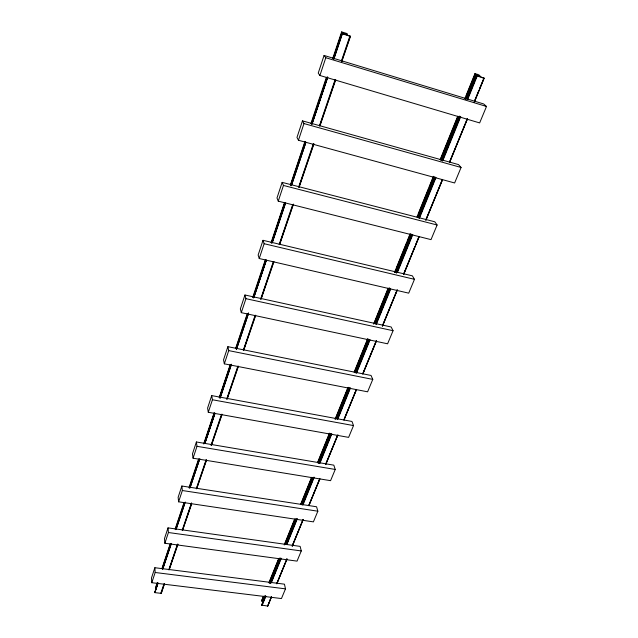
<?xml version="1.0" encoding="UTF-8"?>
<svg xmlns="http://www.w3.org/2000/svg" width="638" height="638" viewBox="0 0 638 638"><rect width="100%" height="100%" fill="white"/><g stroke="black" fill="none" stroke-linecap="round" stroke-linejoin="round"><path stroke-width="0.96" d="M271.373 596.634L267.769 606.052L261.732 605.151M164.349 583.706L161.294 593.356L154.787 592.63L158.025 582.965M263.374 602.184A1.332 0.877 23.4 0 0 262.338 601.722L261.923 600.111M332.757 58.401L341.625 31.9L346.522 33.399L347.375 34.125L345.66 33.878L346.458 34.715L350.485 36.366L341.689 61.79M156.581 589.073A1.38 0.941 16.7 0 0 156.007 588.914L155.584 587.518L155.991 587.263M154.867 567.716L151.501 577.908L151.788 582.709L281.446 598.556L285.489 588.85L284.452 584.177L154.867 567.716L155.178 572.493L151.788 582.709M168.025 527.873L164.492 538.576L164.867 543.257L297.045 561.121L301.28 550.953L300.131 546.383L168.025 527.873L168.424 532.523L164.867 543.257M181.854 486.02L178.138 497.257L178.608 501.811L313.402 521.868L317.844 511.197L316.568 506.763L181.854 486.02L182.348 490.526L178.608 501.811M196.392 441.982L192.485 453.817L193.059 458.204L330.572 480.669L335.237 469.456L333.826 465.166L196.392 441.982L196.998 446.321L193.059 458.204M211.712 395.6L207.597 408.073L208.283 412.276L348.611 437.373L353.524 425.578L351.961 421.455L211.712 395.6L212.43 399.755L208.283 412.276M227.878 346.673L223.531 359.832L224.337 363.835L367.6 391.812L372.767 379.395L371.037 375.455L227.878 346.673L228.723 350.613L224.337 363.835M244.944 294.995L240.351 308.904L241.3 312.66L387.601 343.802L393.056 330.707L391.15 326.983L244.944 294.995L245.933 298.68L241.3 312.66M263.008 240.311L258.143 255.041L259.243 258.526L408.711 293.153L414.469 279.324L412.363 275.839L263.008 240.311L264.148 243.716L259.243 258.526M282.14 182.372L276.988 197.987L278.264 201.153L431.017 239.625L437.11 224.999L434.781 221.793L282.14 182.372L283.463 185.451L278.264 201.153M302.46 120.861L296.981 137.441L298.448 140.256L454.623 182.97L461.075 167.475L458.515 164.596L302.46 120.861L303.975 123.565L461.075 167.475M324.064 55.442L318.234 73.091L319.909 75.491L479.648 122.919L486.499 106.474L483.668 103.954L324.064 55.442L325.803 57.723L486.499 106.474M298.448 140.256L303.975 123.565M319.909 75.491L325.803 57.723M155.584 587.518L157.163 582.797M161.908 568.625L170.139 544.055M175.203 528.942L184.055 502.481M189.119 487.368L198.609 459.017M203.674 443.904L214.113 412.722M219.177 397.602L230.246 364.537M235.629 348.468L247.329 313.513M252.712 297.452L265.368 259.658M271.062 242.647L284.349 202.964M290.362 185.012L304.916 141.548M310.921 123.597L326.425 77.302M156.31 586.314L157.259 583.483M162.634 567.429L169.915 545.713M175.291 529.66L184.151 503.215M189.215 488.102L198.705 459.775M204.088 443.721L213.889 414.445M219.592 397.45L230.661 364.394M236.044 348.34L247.113 315.284M253.126 297.348L265.783 259.57M271.796 241.627L284.763 202.908M290.776 184.964L305.331 141.524M311.344 123.581L319.885 98.085M324 85.811L326.847 77.31M333.172 58.425L341.721 32.921M155.656 588.691L157.562 583.028M162.307 568.865L170.537 544.31M175.602 529.197L184.462 502.752M189.526 487.647L199.016 459.312M204.399 443.258L214.528 413.041M219.911 396.988L230.669 364.88M236.044 348.826L247.759 313.88M253.453 296.885L265.799 260.057M271.493 243.054L285.106 202.445M290.8 185.451L305.363 142.011M311.687 123.118L326.879 77.788M333.522 57.954L342.072 32.458L341.609 31.948M154.715 592.511L157.873 583.068M162.626 568.913L171.167 543.424M175.921 529.269L184.781 502.84M189.805 487.847L199.343 459.416M204.694 443.466L214.854 413.169M219.919 398.064L230.996 365.032M236.363 349.018L248.405 313.114M253.469 298.01L266.134 260.248M272.147 242.32L285.449 202.637M291.135 185.69L305.722 142.194M311.711 124.338L327.533 77.142M333.546 59.206L342.462 32.642L342.072 32.458M162.77 568.809L171.207 543.584M176.064 529.173L184.613 503.693M189.996 487.647L199.487 459.336M204.87 443.29L214.687 414.038M220.62 396.262L231.139 364.968M236.523 348.922L248.493 313.154M253.932 297.021L266.277 260.216M271.971 243.23L285.585 202.653M291.255 185.658L305.825 142.218M312.492 122.432L327.677 77.054M334.017 58.265L342.566 32.674L345.198 34.324L342.231 33.798L350.485 36.366M154.874 592.654L158.041 583.22M162.794 569.056L171.343 543.568M176.096 529.412L185.275 502.034M190.028 487.879L199.846 458.618M204.91 443.514L215.046 413.304M220.11 398.2L231.506 364.218M236.578 349.122L248.613 313.25M253.996 297.204L266.341 260.384M272.362 242.456L285.664 202.804M291.678 184.868L305.929 142.394M311.942 124.458L327.78 77.262M333.794 59.326L342.343 33.838M160.776 593.356L163.974 583.93M168.775 569.79L177.412 544.334M182.213 530.194L191.488 502.856M196.289 488.716L206.21 459.488M211.003 445.348L221.561 414.237M226.681 399.149L237.878 366.156M243.317 350.126L255.152 315.244M260.591 299.222L273.391 261.508M279.149 244.537L292.587 204.942M298.664 187.03L313.378 143.662M319.455 125.75L335.133 79.559M341.529 60.706L349.847 36.191M169.477 568.602L177.811 544.062M182.612 529.907L191.591 503.478M196.719 488.373L206.329 460.054M211.457 444.949L221.713 414.748M227.16 398.694L238.062 366.603M244.147 348.667L255.367 315.635M261.133 298.64L273.63 261.827M279.723 243.891L292.866 205.189M298.951 187.261L313.378 144.778M319.782 125.901L335.492 79.646M341.577 61.711L350.23 36.23M161.159 593.404L164.508 583.874M169.166 569.838L177.954 544.294M182.604 530.25L191.719 503.765M196.687 488.78L206.441 460.421M211.417 445.42L222.128 414.245M227.096 399.236L238.452 366.18M243.748 350.222L255.734 315.292M261.03 299.318L273.981 261.58M279.596 244.649L293.504 204.088M299.118 187.157L313.992 143.781M319.925 125.885L335.755 79.694M261.771 600.35L263.271 596.658M268.877 582.797L278.599 558.776M284.213 544.916L294.676 519.053M300.665 504.267L311.504 477.479M317.493 462.694L329.455 433.13M335.062 419.27L347.774 387.864M354.138 372.153L367.592 338.898M373.581 324.112L388.159 288.081M394.515 272.378L410.226 233.572M416.957 216.944L433.409 176.295M440.14 159.659L457.709 116.244M464.815 98.691L474.911 73.745C482.392 75.117 477.455 76.249 484.059 78.195L476.562 75.834L479.074 76.329L474.911 73.745M262.114 600.095L263.239 597.327M269.22 582.55L278.567 559.47M284.548 544.692L294.27 520.688M301 504.06L311.846 477.28M317.828 462.51L329.415 433.88M335.397 419.11L348.109 387.713M354.465 372.01L367.927 338.77M374.283 323.075L385.121 296.295M385.87 294.445L388.111 288.902M394.842 272.282L395.967 269.515M396.716 267.665L406.813 242.735M407.554 240.885L409.803 235.35M418.4 214.105L428.497 189.175M429.238 187.333L433.354 177.173M440.459 159.628L457.653 117.153M466.258 95.907L475.23 73.745M261.995 601.506L264.236 595.964M269.475 583.036L279.572 558.114M285.186 544.262L295.29 519.332M301.272 504.562L312.118 477.782M318.107 463.013L330.077 433.465M336.066 418.695L348.779 387.306M354.768 372.528L368.238 339.296M374.594 323.602L388.805 288.512M395.544 271.892L410.88 234.042M417.611 217.422L434.071 176.798M440.81 160.178L458.387 116.786M465.501 99.241L475.597 74.311M262.258 601.714L264.587 596.179M269.746 583.244L279.93 558.322M285.465 544.461L296.032 518.622M301.567 504.762L312.5 477.998M318.41 463.212L330.468 433.68M336.378 418.895L349.185 387.513M355.087 372.728L368.652 339.504M374.929 323.785L389.619 287.802M395.887 272.083L411.327 234.25M417.978 217.606L434.534 177.005M441.185 160.361L459.24 116.068M465.884 99.416L476.092 74.518M261.612 605.255L265.352 596.036M270.592 583.116L280.704 558.21M286.318 544.381L296.431 519.476M302.42 504.714L313.274 477.966M319.263 463.204L330.875 434.614M337.239 418.935L349.592 388.494M355.956 372.807L369.434 339.607M375.798 323.921L390.025 288.87M396.389 273.192L412.116 234.449M418.855 217.845L435.331 177.26M442.07 160.656L460.038 116.379M467.152 98.858L476.514 75.794M262.106 604.226L265.472 595.924M270.719 583.012L280.824 558.114M286.438 544.278L296.176 520.305M302.54 504.626L313.394 477.878M319.383 463.124L330.986 434.534M337.35 418.855L349.712 388.422M356.076 372.744L369.554 339.544M375.918 323.873L390.137 288.823M396.876 272.227L411.853 235.334M418.967 217.813L435.443 177.236M442.174 160.632L460.15 116.371M467.263 98.85L476.618 75.794M261.779 605.398L265.528 596.179M270.767 583.26L280.88 558.354M286.502 544.517L296.989 518.694M302.603 504.857L313.84 477.184M319.463 463.347L331.449 433.824M337.438 419.062L349.799 388.622M356.163 372.943L369.649 339.735M376.013 324.056L390.249 288.998M396.988 272.394L412.347 234.577M419.086 217.973L435.571 177.388M442.309 160.784L460.293 116.507M467.407 98.978L476.769 75.914M262.138 605.446L265.886 596.219M271.501 582.382L281.246 558.409M286.869 544.573L297.356 518.75M302.978 504.913L314.223 477.248M319.837 463.411L331.832 433.896M337.829 419.142L350.565 387.784M356.562 373.031L370.048 339.831M376.42 324.152L390.655 289.102M397.402 272.498L412.77 234.688M419.509 218.084L436.001 177.508M442.74 160.904L460.732 116.634M467.845 99.113L477.216 76.058M277.036 582.821L286.853 558.872M292.515 545.059L302.707 520.185M308.744 505.448L319.694 478.739M325.739 464.001L337.438 435.451M344.233 418.871L356.315 389.395M362.727 373.74L376.324 340.58M382.361 325.843L397.083 289.923M403.503 274.26L414.828 246.627M415.577 244.785L418.6 237.416M425.769 219.919L435.212 196.895M435.969 195.053L442.381 179.39M449.559 161.892L467.295 118.596M474.473 101.099L478.62 90.971M479.377 89.129L483.532 78.992M267.649 606.1L271.429 596.889M277.091 583.068L286.909 559.111M292.196 546.216L303.154 519.499M308.816 505.679L319.774 478.963M325.811 464.217L337.901 434.741M343.938 419.995L356.403 389.595M362.823 373.932L376.42 340.764M382.465 326.026L397.195 290.099M403.615 274.436L419.102 236.658M425.897 220.078L442.517 179.541M449.694 162.036L467.447 118.732M474.241 102.152L484.059 78.195M267.769 605.988L271.549 596.777M276.836 583.882L287.028 559.016M292.316 546.12L303.273 519.404M308.936 505.591L319.885 478.875M325.93 464.137L337.638 435.587M344.057 419.924L356.522 389.531M362.942 373.868L376.532 340.708M382.577 325.97L397.307 290.051M403.726 274.388L419.206 236.626M426.009 220.046L442.62 179.517M449.798 162.012L467.55 118.724M474.345 102.144L484.162 78.195M155.178 572.493L285.489 588.85M168.424 532.523L301.28 550.953M182.348 490.526L317.844 511.197M196.998 446.321L335.237 469.456M212.43 399.755L353.524 425.578M228.723 350.613L372.767 379.395M245.933 298.68L393.056 330.707M264.148 243.716L414.469 279.324M283.463 185.451L437.11 224.999"/></g></svg>
